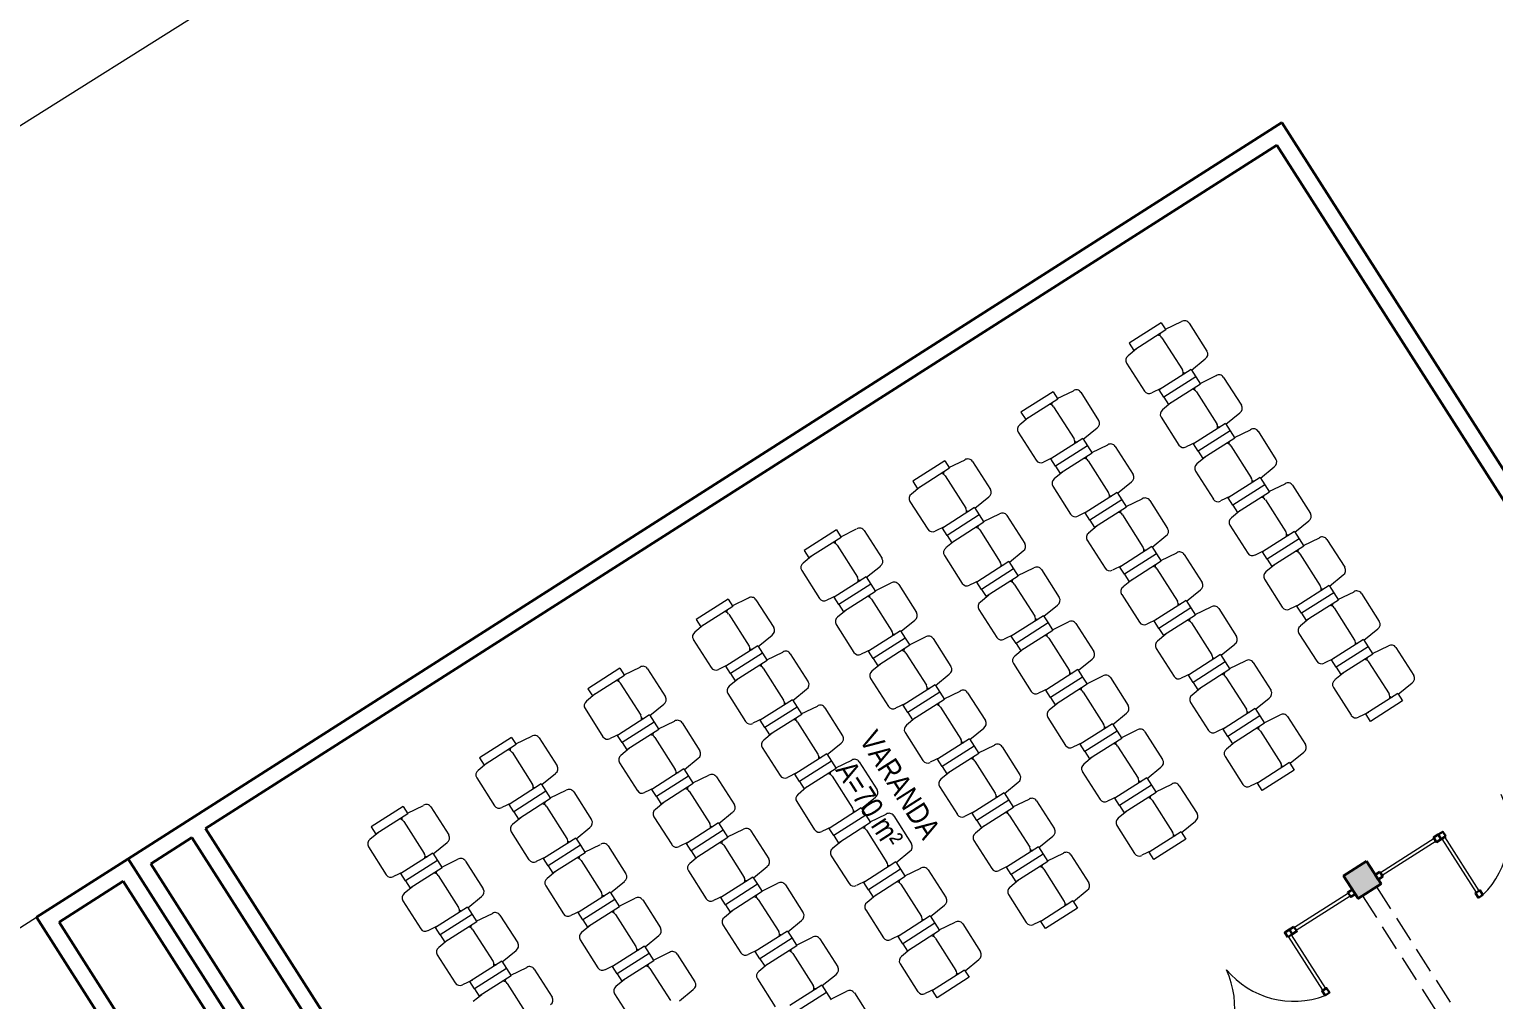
# Model space of a CAD drawing. Header units: metres. Extents: x -71 to 881, y -503 to 661.
# Drawn here: x 158.03 to 171.51, y 555.54 to 564.47 of the extents above; entities that cross this region are included whole.
import ezdxf

# ---------------------------------------------------------------- set-up
doc = ezdxf.new("R2010")
doc.units = ezdxf.units.M
doc.linetypes.add('ACAD_ISO02W100', pattern=[15, 12, -3])
for name, color, linetype, lineweight in [('02. Paredes', 6, 'Continuous', 30), ('03. Esquadria janelas', 2, 'Continuous', 15), ('04. Pisos', 8, 'Continuous', 5), ('05. Textos', 5, 'Continuous', 0), ('07. Mobiliário', 51, 'Continuous', 5), ('08. Projeção', 1, 'ACAD_ISO02W100', 5)]:
    doc.layers.add(name, color=color, linetype=linetype, lineweight=lineweight)
doc.styles.add('ESC 1.100', font='ARIALN.TTF', dxfattribs={"height": 0.2})

msp = doc.modelspace()

# ---------------------------------------------------------------- hatches: boundary and pattern name
at = {"layer": '02. Paredes'}
h = msp.add_hatch(color=256, dxfattribs=at)
h.dxf.hatch_style = 1
h.paths.add_polyline_path([(170.265, 556.466), (170.475, 556.601), (170.341, 556.811), (170.13, 556.677)])
h.paths.add_polyline_path([(174.002, 550.607), (174.213, 550.741), (174.079, 550.952), (173.868, 550.818)])

# ---------------------------------------------------------------- linework, layer by layer
for p, q in [((171.344, 556.517), (171.353, 556.523)), ((169.974, 555.643), (169.966, 555.638))]:
    msp.add_line(p, q)
for p, q in [((169.563, 563.61), (158.94, 556.834)), ((172.252, 559.394), (169.563, 563.61)), ((169.517, 563.403), (159.653, 557.111)), ((172.125, 559.314), (169.517, 563.403)), ((159.527, 557.03), (159.147, 556.788)), ((162.054, 553.067), (159.527, 557.03)), ((162.261, 553.022), (159.653, 557.111)), ((158.94, 556.834), (158.097, 556.296)), ((161.629, 552.618), (158.94, 556.834)), ((161.675, 552.825), (159.147, 556.788)), ((158.894, 556.627), (158.304, 556.25)), ((161.422, 552.664), (158.894, 556.627)), ((171.371, 556.475), (171.413, 556.502)), ((160.786, 552.08), (158.097, 556.296)), ((160.832, 552.288), (158.304, 556.25)), ((170.001, 555.601), (169.959, 555.574))]:
    msp.add_line(p, q, dxfattribs=at)
for points in [[(171.001, 557.055), (171.028, 557.013), (170.986, 556.986), (170.959, 557.028)], [(171.07, 557.04), (171.043, 557.082), (171.001, 557.055), (171.028, 557.013)], [(170.341, 556.811), (170.475, 556.601), (170.265, 556.466), (170.13, 556.677)], [(170.464, 556.712), (170.491, 556.67), (170.449, 556.643), (170.422, 556.685)], [(170.211, 556.551), (170.238, 556.508), (170.196, 556.482), (170.169, 556.524)], [(171.413, 556.502), (171.386, 556.544), (171.344, 556.517), (171.371, 556.475)], [(169.616, 556.112), (169.589, 556.154), (169.631, 556.181), (169.658, 556.139)], [(169.673, 556.208), (169.7, 556.166), (169.658, 556.139), (169.631, 556.181)], [(169.959, 555.574), (169.932, 555.617), (169.974, 555.643), (170.001, 555.601)]]:
    msp.add_lwpolyline(points, close=True, dxfattribs=at)
at = {"layer": '03. Esquadria janelas'}
for p, q in [((170.965, 557.019), (170.469, 556.703)), ((170.981, 556.994), (170.485, 556.678)), ((171.353, 556.523), (171.037, 557.018)), ((171.378, 556.539), (171.062, 557.034)), ((170.174, 556.515), (169.679, 556.199)), ((170.19, 556.49), (169.695, 556.174)), ((169.94, 555.622), (169.624, 556.117)), ((169.966, 555.638), (169.65, 556.133))]:
    msp.add_line(p, q, dxfattribs=at)
at = {"layer": '04. Pisos'}
msp.add_lwpolyline([(292.226, 487.05), (337.22, 515.381), (265.236, 631.011), (87.866, 519.538), (100.544, 499.223), (82.018, 487.584), (99.448, 460.229)], dxfattribs=at)
msp.add_lwpolyline([(158.097, 556.296), (160.786, 552.08), (157.418, 549.932), (154.729, 554.147)], close=True, dxfattribs=at)
at = {"layer": '07. Mobiliário'}
for p, q in [((168.452, 561.768), (168.157, 561.58)), ((168.495, 561.701), (168.2, 561.513)), ((168.452, 561.768), (168.495, 561.701)), ((168.491, 561.707), (168.639, 561.778)), ((168.708, 561.763), (168.872, 561.505)), ((168.157, 561.58), (168.2, 561.513)), ((168.458, 561.629), (168.646, 561.334)), ((168.224, 561.528), (168.146, 561.463)), ((168.73, 561.332), (168.857, 561.436)), ((168.132, 561.396), (168.297, 561.138)), ((168.726, 561.338), (168.431, 561.15)), ((168.726, 561.338), (168.769, 561.271)), ((168.455, 561.165), (168.364, 561.122)), ((168.769, 561.271), (168.474, 561.083)), ((168.769, 561.271), (168.474, 561.083)), ((168.812, 561.203), (168.517, 561.015)), ((168.769, 561.271), (168.812, 561.203)), ((168.809, 561.209), (168.956, 561.281)), ((169.025, 561.265), (169.19, 561.008)), ((167.455, 561.132), (167.16, 560.944)), ((167.498, 561.065), (167.203, 560.876)), ((167.455, 561.132), (167.498, 561.065)), ((167.494, 561.071), (167.642, 561.142)), ((167.711, 561.127), (167.875, 560.869)), ((168.474, 561.083), (168.431, 561.15)), ((168.541, 561.03), (168.463, 560.966)), ((168.474, 561.083), (168.517, 561.015)), ((168.775, 561.132), (168.963, 560.837)), ((167.226, 560.891), (167.148, 560.827)), ((167.16, 560.944), (167.203, 560.876)), ((167.46, 560.993), (167.649, 560.698)), ((168.45, 560.898), (168.614, 560.641)), ((169.047, 560.835), (169.174, 560.939)), ((167.135, 560.759), (167.299, 560.502)), ((167.733, 560.696), (167.86, 560.8)), ((169.044, 560.841), (168.749, 560.653)), ((169.087, 560.773), (168.792, 560.585)), ((169.087, 560.773), (168.792, 560.585)), ((169.044, 560.841), (169.087, 560.773)), ((169.087, 560.773), (169.13, 560.706)), ((169.126, 560.712), (169.274, 560.783)), ((169.343, 560.768), (169.507, 560.51)), ((167.729, 560.702), (167.434, 560.514)), ((167.772, 560.635), (167.477, 560.447)), ((167.772, 560.635), (167.477, 560.447)), ((167.729, 560.702), (167.772, 560.635)), ((167.772, 560.635), (167.815, 560.567)), ((167.811, 560.573), (167.959, 560.645)), ((168.028, 560.629), (168.192, 560.372)), ((168.772, 560.668), (168.681, 560.624)), ((168.792, 560.585), (168.749, 560.653)), ((169.13, 560.706), (168.835, 560.518)), ((169.092, 560.635), (169.28, 560.34)), ((166.458, 560.496), (166.163, 560.308)), ((166.458, 560.496), (166.501, 560.429)), ((166.497, 560.434), (166.645, 560.506)), ((166.714, 560.491), (166.878, 560.233)), ((167.458, 560.529), (167.366, 560.485)), ((167.477, 560.447), (167.434, 560.514)), ((167.815, 560.567), (167.52, 560.379)), ((167.778, 560.496), (167.966, 560.201)), ((168.858, 560.533), (168.78, 560.468)), ((168.792, 560.585), (168.835, 560.518)), ((166.501, 560.429), (166.206, 560.24)), ((166.463, 560.357), (166.651, 560.062)), ((167.544, 560.394), (167.466, 560.33)), ((167.477, 560.447), (167.52, 560.379)), ((168.767, 560.401), (168.931, 560.143)), ((169.365, 560.338), (169.492, 560.441)), ((166.229, 560.255), (166.151, 560.191)), ((166.163, 560.308), (166.206, 560.24)), ((167.452, 560.262), (167.617, 560.005)), ((168.05, 560.199), (168.177, 560.303)), ((169.361, 560.343), (169.066, 560.155)), ((169.404, 560.276), (169.109, 560.088)), ((169.404, 560.276), (169.109, 560.088)), ((169.361, 560.343), (169.404, 560.276)), ((169.404, 560.276), (169.447, 560.209)), ((169.443, 560.214), (169.591, 560.286)), ((169.66, 560.271), (169.824, 560.013)), ((166.138, 560.123), (166.302, 559.866)), ((166.736, 560.06), (166.863, 560.164)), ((168.046, 560.205), (167.751, 560.017)), ((168.089, 560.137), (167.794, 559.949)), ((168.089, 560.137), (167.794, 559.949)), ((168.046, 560.205), (168.089, 560.137)), ((168.089, 560.137), (168.132, 560.07)), ((168.129, 560.076), (168.276, 560.147)), ((168.345, 560.132), (168.51, 559.874)), ((169.089, 560.17), (168.998, 560.127)), ((169.109, 560.088), (169.066, 560.155)), ((169.109, 560.088), (169.152, 560.02)), ((169.447, 560.209), (169.152, 560.02)), ((169.41, 560.137), (169.598, 559.842)), ((166.732, 560.066), (166.437, 559.878)), ((166.775, 559.999), (166.48, 559.81)), ((166.775, 559.999), (166.48, 559.81)), ((166.732, 560.066), (166.775, 559.999)), ((166.775, 559.999), (166.818, 559.931)), ((166.814, 559.937), (166.962, 560.008)), ((167.031, 559.993), (167.195, 559.736)), ((167.775, 560.032), (167.684, 559.988)), ((167.794, 559.949), (167.751, 560.017)), ((167.794, 559.949), (167.837, 559.882)), ((168.132, 560.07), (167.837, 559.882)), ((168.095, 559.999), (168.283, 559.703)), ((169.175, 560.035), (169.098, 559.971)), ((165.46, 559.86), (165.165, 559.672)), ((165.46, 559.86), (165.503, 559.792)), ((165.5, 559.798), (165.647, 559.87)), ((165.716, 559.854), (165.881, 559.597)), ((166.46, 559.893), (166.369, 559.849)), ((166.48, 559.81), (166.437, 559.878)), ((166.818, 559.931), (166.523, 559.743)), ((166.78, 559.86), (166.969, 559.565)), ((167.861, 559.897), (167.783, 559.832)), ((169.084, 559.903), (169.249, 559.646)), ((169.678, 559.846), (169.383, 559.658)), ((169.678, 559.846), (169.721, 559.779)), ((169.682, 559.84), (169.809, 559.944)), ((165.503, 559.792), (165.208, 559.604)), ((165.466, 559.721), (165.654, 559.426)), ((166.546, 559.758), (166.468, 559.694)), ((166.48, 559.81), (166.523, 559.743)), ((167.77, 559.765), (167.934, 559.507)), ((168.364, 559.707), (168.069, 559.519)), ((168.364, 559.707), (168.407, 559.64)), ((168.368, 559.701), (168.494, 559.805)), ((169.721, 559.779), (169.426, 559.59)), ((169.721, 559.779), (169.426, 559.59)), ((169.764, 559.711), (169.469, 559.523)), ((169.721, 559.779), (169.764, 559.711)), ((169.761, 559.717), (169.908, 559.788)), ((169.977, 559.773), (170.142, 559.516)), ((165.232, 559.619), (165.154, 559.555)), ((165.165, 559.672), (165.208, 559.604)), ((166.455, 559.626), (166.619, 559.368)), ((167.049, 559.569), (166.754, 559.38)), ((167.049, 559.569), (167.092, 559.501)), ((167.053, 559.563), (167.18, 559.667)), ((168.407, 559.64), (168.112, 559.452)), ((168.407, 559.64), (168.112, 559.452)), ((168.45, 559.572), (168.155, 559.384)), ((168.407, 559.64), (168.45, 559.572)), ((168.446, 559.578), (168.594, 559.65)), ((168.663, 559.634), (168.827, 559.377)), ((169.407, 559.673), (169.315, 559.629)), ((169.426, 559.59), (169.383, 559.658)), ((169.426, 559.59), (169.469, 559.523)), ((169.727, 559.64), (169.915, 559.345)), ((165.141, 559.487), (165.305, 559.23)), ((165.735, 559.43), (165.44, 559.242)), ((165.735, 559.43), (165.778, 559.362)), ((165.738, 559.424), (165.865, 559.528)), ((167.092, 559.501), (166.797, 559.313)), ((167.092, 559.501), (166.797, 559.313)), ((167.135, 559.434), (166.84, 559.246)), ((167.092, 559.501), (167.135, 559.434)), ((167.131, 559.44), (167.279, 559.511)), ((167.348, 559.496), (167.512, 559.238)), ((168.092, 559.534), (168.001, 559.491)), ((168.112, 559.452), (168.069, 559.519)), ((168.112, 559.452), (168.155, 559.384)), ((168.412, 559.501), (168.601, 559.206)), ((169.493, 559.538), (169.415, 559.474)), ((169.999, 559.343), (170.126, 559.447)), ((165.778, 559.362), (165.483, 559.174)), ((165.778, 559.362), (165.483, 559.174)), ((165.821, 559.295), (165.526, 559.107)), ((165.778, 559.362), (165.821, 559.295)), ((165.817, 559.301), (165.965, 559.372)), ((166.034, 559.357), (166.198, 559.099)), ((166.778, 559.395), (166.686, 559.352)), ((166.797, 559.313), (166.754, 559.38)), ((166.797, 559.313), (166.84, 559.246)), ((167.098, 559.362), (167.286, 559.067)), ((168.178, 559.399), (168.1, 559.335)), ((168.685, 559.204), (168.812, 559.308)), ((169.402, 559.406), (169.566, 559.148)), ((169.996, 559.349), (169.701, 559.16)), ((170.039, 559.281), (169.744, 559.093)), ((170.039, 559.281), (169.744, 559.093)), ((169.996, 559.349), (170.039, 559.281)), ((170.039, 559.281), (170.082, 559.214)), ((170.078, 559.22), (170.226, 559.291)), ((170.295, 559.276), (170.459, 559.018)), ((164.463, 559.224), (164.168, 559.036)), ((164.506, 559.156), (164.211, 558.968)), ((164.463, 559.224), (164.506, 559.156)), ((164.502, 559.162), (164.65, 559.234)), ((164.719, 559.218), (164.883, 558.961)), ((165.463, 559.257), (165.372, 559.213)), ((165.483, 559.174), (165.44, 559.242)), ((165.483, 559.174), (165.526, 559.107)), ((165.783, 559.224), (165.971, 558.929)), ((166.864, 559.26), (166.786, 559.196)), ((167.37, 559.065), (167.497, 559.169)), ((168.087, 559.267), (168.251, 559.01)), ((168.681, 559.21), (168.386, 559.022)), ((168.724, 559.142), (168.429, 558.954)), ((168.724, 559.142), (168.429, 558.954)), ((168.681, 559.21), (168.724, 559.142)), ((168.724, 559.142), (168.767, 559.075)), ((168.763, 559.081), (168.911, 559.152)), ((169.724, 559.175), (169.633, 559.132)), ((169.744, 559.093), (169.701, 559.16)), ((170.082, 559.214), (169.787, 559.026)), ((170.044, 559.142), (170.232, 558.847)), ((164.168, 559.036), (164.211, 558.968)), ((164.469, 559.085), (164.657, 558.79)), ((165.549, 559.122), (165.471, 559.057)), ((166.056, 558.927), (166.183, 559.03)), ((166.773, 559.128), (166.937, 558.871)), ((167.366, 559.071), (167.071, 558.883)), ((167.41, 559.004), (167.114, 558.816)), ((167.41, 559.004), (167.114, 558.816)), ((167.366, 559.071), (167.41, 559.004)), ((167.41, 559.004), (167.453, 558.936)), ((167.449, 558.942), (167.596, 559.014)), ((168.409, 559.037), (168.318, 558.993)), ((168.429, 558.954), (168.386, 559.022)), ((168.767, 559.075), (168.472, 558.887)), ((168.73, 559.004), (168.918, 558.709)), ((168.98, 559.137), (169.144, 558.88)), ((169.81, 559.041), (169.732, 558.976)), ((169.744, 559.093), (169.787, 559.026)), ((164.235, 558.983), (164.157, 558.919)), ((164.741, 558.788), (164.868, 558.892)), ((165.458, 558.99), (165.622, 558.732)), ((166.052, 558.932), (165.757, 558.744)), ((166.052, 558.932), (166.095, 558.865)), ((166.134, 558.804), (166.282, 558.875)), ((167.095, 558.898), (167.004, 558.854)), ((167.114, 558.816), (167.071, 558.883)), ((167.453, 558.936), (167.157, 558.748)), ((167.666, 558.998), (167.83, 558.741)), ((168.495, 558.902), (168.418, 558.837)), ((168.429, 558.954), (168.472, 558.887)), ((169.719, 558.908), (169.883, 558.651)), ((170.317, 558.845), (170.444, 558.949)), ((164.143, 558.851), (164.308, 558.594)), ((164.737, 558.794), (164.442, 558.606)), ((164.737, 558.794), (164.78, 558.726)), ((164.82, 558.665), (164.967, 558.736)), ((165.78, 558.759), (165.689, 558.716)), ((165.8, 558.677), (165.757, 558.744)), ((166.095, 558.865), (165.8, 558.677)), ((166.095, 558.865), (165.8, 558.677)), ((166.138, 558.798), (165.843, 558.609)), ((166.095, 558.865), (166.138, 558.798)), ((166.351, 558.86), (166.515, 558.602)), ((167.181, 558.763), (167.103, 558.699)), ((167.114, 558.816), (167.157, 558.748)), ((167.415, 558.865), (167.603, 558.57)), ((168.404, 558.77), (168.569, 558.512)), ((169.002, 558.707), (169.129, 558.81)), ((170.313, 558.851), (170.018, 558.663)), ((170.356, 558.784), (170.061, 558.596)), ((170.356, 558.784), (170.061, 558.596)), ((170.313, 558.851), (170.356, 558.784)), ((170.356, 558.784), (170.399, 558.716)), ((170.395, 558.722), (170.543, 558.794)), ((170.612, 558.778), (170.776, 558.521)), ((164.466, 558.621), (164.375, 558.577)), ((164.485, 558.538), (164.442, 558.606)), ((164.78, 558.726), (164.485, 558.538)), ((164.78, 558.726), (164.485, 558.538)), ((164.823, 558.659), (164.528, 558.471)), ((164.78, 558.726), (164.823, 558.659)), ((165.036, 558.721), (165.201, 558.463)), ((165.866, 558.624), (165.788, 558.56)), ((165.8, 558.677), (165.843, 558.609)), ((166.1, 558.726), (166.289, 558.431)), ((167.09, 558.631), (167.254, 558.374)), ((167.688, 558.568), (167.814, 558.672)), ((168.998, 558.713), (168.703, 558.524)), ((169.041, 558.645), (168.746, 558.457)), ((169.041, 558.645), (168.746, 558.457)), ((168.998, 558.713), (169.041, 558.645)), ((169.041, 558.645), (169.084, 558.578)), ((169.081, 558.584), (169.228, 558.655)), ((169.297, 558.64), (169.462, 558.382)), ((170.041, 558.678), (169.95, 558.634)), ((170.061, 558.596), (170.018, 558.663)), ((170.399, 558.716), (170.104, 558.528)), ((170.361, 558.645), (170.55, 558.35)), ((163.466, 558.588), (163.171, 558.399)), ((163.509, 558.52), (163.214, 558.332)), ((163.466, 558.588), (163.509, 558.52)), ((163.505, 558.526), (163.653, 558.597)), ((163.722, 558.582), (163.886, 558.325)), ((164.552, 558.486), (164.474, 558.421)), ((164.485, 558.538), (164.528, 558.471)), ((164.786, 558.588), (164.974, 558.292)), ((165.775, 558.492), (165.939, 558.235)), ((166.373, 558.429), (166.5, 558.533)), ((167.684, 558.574), (167.389, 558.386)), ((167.727, 558.506), (167.432, 558.318)), ((167.727, 558.506), (167.432, 558.318)), ((167.684, 558.574), (167.727, 558.506)), ((167.727, 558.506), (167.77, 558.439)), ((167.766, 558.445), (167.914, 558.516)), ((167.983, 558.501), (168.147, 558.243)), ((168.727, 558.539), (168.636, 558.496)), ((168.746, 558.457), (168.703, 558.524)), ((169.084, 558.578), (168.789, 558.389)), ((169.047, 558.506), (169.235, 558.211)), ((170.127, 558.543), (170.049, 558.479)), ((170.061, 558.596), (170.104, 558.528)), ((163.237, 558.347), (163.159, 558.283)), ((163.171, 558.399), (163.214, 558.332)), ((163.471, 558.449), (163.66, 558.154)), ((164.461, 558.354), (164.625, 558.096)), ((165.058, 558.29), (165.185, 558.394)), ((166.369, 558.435), (166.074, 558.247)), ((166.412, 558.368), (166.117, 558.179)), ((166.412, 558.368), (166.117, 558.179)), ((166.369, 558.435), (166.412, 558.368)), ((166.412, 558.368), (166.455, 558.3)), ((166.452, 558.306), (166.599, 558.377)), ((166.668, 558.362), (166.833, 558.105)), ((167.412, 558.401), (167.321, 558.357)), ((167.432, 558.318), (167.389, 558.386)), ((167.77, 558.439), (167.475, 558.251)), ((167.732, 558.368), (167.921, 558.072)), ((168.813, 558.404), (168.735, 558.34)), ((168.746, 558.457), (168.789, 558.389)), ((170.036, 558.411), (170.2, 558.154)), ((170.63, 558.354), (170.335, 558.166)), ((170.63, 558.354), (170.673, 558.286)), ((170.634, 558.348), (170.761, 558.452)), ((163.146, 558.215), (163.31, 557.957)), ((163.744, 558.152), (163.871, 558.256)), ((165.055, 558.296), (164.76, 558.108)), ((165.098, 558.229), (164.803, 558.041)), ((165.098, 558.229), (164.803, 558.041)), ((165.055, 558.296), (165.098, 558.229)), ((165.098, 558.229), (165.141, 558.161)), ((165.137, 558.167), (165.285, 558.239)), ((165.354, 558.223), (165.518, 557.966)), ((166.098, 558.262), (166.006, 558.218)), ((166.117, 558.179), (166.074, 558.247)), ((166.455, 558.3), (166.16, 558.112)), ((166.418, 558.229), (166.606, 557.934)), ((167.498, 558.266), (167.42, 558.201)), ((167.432, 558.318), (167.475, 558.251)), ((168.722, 558.272), (168.886, 558.015)), ((169.316, 558.215), (169.021, 558.027)), ((169.316, 558.215), (169.359, 558.148)), ((169.319, 558.209), (169.446, 558.313)), ((170.673, 558.286), (170.378, 558.098)), ((163.74, 558.158), (163.445, 557.969)), ((163.783, 558.09), (163.488, 557.902)), ((163.783, 558.09), (163.488, 557.902)), ((163.74, 558.158), (163.783, 558.09)), ((163.783, 558.09), (163.826, 558.023)), ((163.822, 558.029), (163.97, 558.1)), ((164.039, 558.085), (164.203, 557.827)), ((164.783, 558.123), (164.692, 558.08)), ((164.803, 558.041), (164.76, 558.108)), ((165.141, 558.161), (164.846, 557.973)), ((165.103, 558.09), (165.291, 557.795)), ((166.184, 558.127), (166.106, 558.063)), ((166.117, 558.179), (166.16, 558.112)), ((167.407, 558.134), (167.571, 557.876)), ((168.001, 558.076), (167.706, 557.888)), ((168.001, 558.076), (168.044, 558.009)), ((168.005, 558.07), (168.132, 558.174)), ((169.359, 558.148), (169.064, 557.959)), ((169.359, 558.148), (169.064, 557.959)), ((169.402, 558.08), (169.107, 557.892)), ((169.359, 558.148), (169.402, 558.08)), ((169.398, 558.086), (169.546, 558.157)), ((169.615, 558.142), (169.779, 557.885)), ((170.359, 558.181), (170.267, 558.137)), ((170.378, 558.098), (170.335, 558.166)), ((162.469, 557.951), (162.174, 557.763)), ((162.469, 557.951), (162.512, 557.884)), ((162.508, 557.89), (162.656, 557.961)), ((162.725, 557.946), (162.889, 557.689)), ((163.469, 557.984), (163.377, 557.941)), ((163.488, 557.902), (163.445, 557.969)), ((163.826, 558.023), (163.531, 557.835)), ((163.789, 557.951), (163.977, 557.656)), ((164.869, 557.988), (164.791, 557.924)), ((164.803, 558.041), (164.846, 557.973)), ((166.093, 557.995), (166.257, 557.737)), ((166.687, 557.938), (166.391, 557.749)), ((166.687, 557.938), (166.73, 557.87)), ((166.69, 557.932), (166.817, 558.036)), ((168.044, 558.009), (167.749, 557.821)), ((168.044, 558.009), (167.749, 557.821)), ((168.087, 557.941), (167.792, 557.753)), ((168.044, 558.009), (168.087, 557.941)), ((168.083, 557.947), (168.231, 558.019)), ((168.3, 558.003), (168.464, 557.746)), ((169.044, 558.042), (168.953, 557.998)), ((169.064, 557.959), (169.021, 558.027)), ((169.064, 557.959), (169.107, 557.892)), ((169.364, 558.009), (169.552, 557.714)), ((162.512, 557.884), (162.217, 557.696)), ((162.474, 557.813), (162.662, 557.518)), ((163.555, 557.85), (163.477, 557.785)), ((163.488, 557.902), (163.531, 557.835)), ((164.778, 557.856), (164.942, 557.599)), ((165.372, 557.799), (165.077, 557.611)), ((165.372, 557.799), (165.415, 557.732)), ((165.376, 557.793), (165.503, 557.897)), ((166.73, 557.87), (166.434, 557.682)), ((166.73, 557.87), (166.434, 557.682)), ((166.773, 557.803), (166.478, 557.615)), ((166.73, 557.87), (166.773, 557.803)), ((166.769, 557.809), (166.917, 557.88)), ((166.986, 557.865), (167.15, 557.607)), ((167.729, 557.903), (167.638, 557.86)), ((167.749, 557.821), (167.706, 557.888)), ((167.749, 557.821), (167.792, 557.753)), ((168.05, 557.87), (168.238, 557.575)), ((169.13, 557.907), (169.052, 557.843)), ((169.637, 557.712), (169.764, 557.816)), ((162.24, 557.711), (162.162, 557.646)), ((162.174, 557.763), (162.217, 557.696)), ((163.463, 557.717), (163.628, 557.46)), ((164.057, 557.66), (163.762, 557.472)), ((164.057, 557.66), (164.1, 557.593)), ((164.061, 557.654), (164.188, 557.758)), ((165.415, 557.732), (165.12, 557.543)), ((165.415, 557.732), (165.12, 557.543)), ((165.458, 557.664), (165.163, 557.476)), ((165.415, 557.732), (165.458, 557.664)), ((165.454, 557.67), (165.602, 557.741)), ((165.671, 557.726), (165.835, 557.469)), ((166.415, 557.764), (166.324, 557.721)), ((166.434, 557.682), (166.391, 557.749)), ((166.434, 557.682), (166.478, 557.615)), ((166.735, 557.731), (166.923, 557.436)), ((167.816, 557.768), (167.738, 557.704)), ((168.322, 557.573), (168.449, 557.677)), ((169.039, 557.775), (169.203, 557.517)), ((169.633, 557.718), (169.338, 557.529)), ((169.633, 557.718), (169.676, 557.65)), ((162.149, 557.579), (162.313, 557.321)), ((162.743, 557.522), (162.448, 557.333)), ((162.743, 557.522), (162.786, 557.454)), ((162.747, 557.516), (162.874, 557.619)), ((164.1, 557.593), (163.805, 557.405)), ((164.1, 557.593), (163.805, 557.405)), ((164.143, 557.525), (163.848, 557.337)), ((164.1, 557.593), (164.143, 557.525)), ((164.14, 557.531), (164.287, 557.603)), ((164.356, 557.587), (164.521, 557.33)), ((165.1, 557.626), (165.009, 557.582)), ((165.12, 557.543), (165.077, 557.611)), ((165.12, 557.543), (165.163, 557.476)), ((165.421, 557.593), (165.609, 557.298)), ((166.501, 557.63), (166.423, 557.565)), ((167.008, 557.434), (167.135, 557.538)), ((167.724, 557.636), (167.889, 557.379)), ((168.318, 557.579), (168.023, 557.391)), ((168.318, 557.579), (168.361, 557.512)), ((168.401, 557.45), (168.548, 557.521)), ((169.361, 557.544), (169.27, 557.501)), ((169.381, 557.462), (169.338, 557.529)), ((169.676, 557.65), (169.381, 557.462)), ((162.786, 557.454), (162.491, 557.266)), ((162.786, 557.454), (162.491, 557.266)), ((162.829, 557.387), (162.534, 557.198)), ((162.786, 557.454), (162.829, 557.387)), ((162.825, 557.393), (162.973, 557.464)), ((163.042, 557.449), (163.206, 557.191)), ((163.786, 557.487), (163.695, 557.443)), ((163.805, 557.405), (163.762, 557.472)), ((163.805, 557.405), (163.848, 557.337)), ((164.106, 557.454), (164.294, 557.159)), ((165.186, 557.491), (165.109, 557.426)), ((165.693, 557.296), (165.82, 557.399)), ((166.41, 557.497), (166.574, 557.24)), ((167.004, 557.44), (166.709, 557.252)), ((167.004, 557.44), (167.047, 557.373)), ((168.047, 557.406), (167.956, 557.362)), ((168.066, 557.323), (168.023, 557.391)), ((168.361, 557.512), (168.066, 557.323)), ((168.361, 557.512), (168.066, 557.323)), ((168.404, 557.444), (168.109, 557.256)), ((168.361, 557.512), (168.404, 557.444)), ((168.617, 557.506), (168.782, 557.249)), ((161.471, 557.315), (161.176, 557.127)), ((161.471, 557.315), (161.514, 557.248)), ((161.511, 557.254), (161.658, 557.325)), ((161.727, 557.31), (161.892, 557.052)), ((162.471, 557.348), (162.38, 557.305)), ((162.491, 557.266), (162.448, 557.333)), ((162.491, 557.266), (162.534, 557.198)), ((162.791, 557.315), (162.98, 557.02)), ((163.872, 557.352), (163.794, 557.288)), ((164.379, 557.157), (164.505, 557.261)), ((165.095, 557.359), (165.26, 557.101)), ((165.689, 557.302), (165.394, 557.113)), ((165.689, 557.302), (165.732, 557.234)), ((166.732, 557.267), (166.641, 557.223)), ((166.752, 557.185), (166.709, 557.252)), ((167.047, 557.373), (166.752, 557.185)), ((167.047, 557.373), (166.752, 557.185)), ((167.09, 557.305), (166.795, 557.117)), ((167.047, 557.373), (167.09, 557.305)), ((167.086, 557.311), (167.234, 557.383)), ((167.303, 557.367), (167.467, 557.11)), ((168.133, 557.271), (168.055, 557.206)), ((168.066, 557.323), (168.109, 557.256)), ((168.367, 557.373), (168.555, 557.078)), ((161.176, 557.127), (161.219, 557.06)), ((161.514, 557.248), (161.219, 557.06)), ((161.477, 557.177), (161.665, 556.881)), ((162.557, 557.213), (162.479, 557.149)), ((163.064, 557.018), (163.191, 557.122)), ((163.781, 557.22), (163.945, 556.963)), ((164.375, 557.163), (164.08, 556.975)), ((164.375, 557.163), (164.418, 557.095)), ((165.418, 557.128), (165.326, 557.085)), ((165.732, 557.234), (165.437, 557.046)), ((165.732, 557.234), (165.437, 557.046)), ((165.775, 557.167), (165.48, 556.978)), ((165.732, 557.234), (165.775, 557.167)), ((165.772, 557.173), (165.919, 557.244)), ((165.988, 557.229), (166.153, 556.971)), ((166.818, 557.132), (166.74, 557.068)), ((166.752, 557.185), (166.795, 557.117)), ((167.052, 557.234), (167.241, 556.939)), ((168.042, 557.139), (168.206, 556.881)), ((168.639, 557.076), (168.766, 557.18)), ((161.243, 557.075), (161.165, 557.01)), ((161.749, 556.879), (161.876, 556.983)), ((162.466, 557.081), (162.63, 556.824)), ((163.06, 557.024), (162.765, 556.836)), ((163.06, 557.024), (163.103, 556.957)), ((164.103, 556.99), (164.012, 556.946)), ((164.418, 557.095), (164.123, 556.907)), ((164.418, 557.095), (164.123, 556.907)), ((164.461, 557.028), (164.166, 556.84)), ((164.418, 557.095), (164.461, 557.028)), ((164.457, 557.034), (164.605, 557.105)), ((164.674, 557.09), (164.838, 556.832)), ((165.437, 557.046), (165.394, 557.113)), ((165.504, 556.993), (165.426, 556.929)), ((165.437, 557.046), (165.48, 556.978)), ((165.738, 557.095), (165.926, 556.8)), ((166.727, 557), (166.891, 556.743)), ((167.325, 556.937), (167.452, 557.041)), ((168.636, 557.082), (168.341, 556.893)), ((168.679, 557.014), (168.384, 556.826)), ((168.636, 557.082), (168.679, 557.014)), ((161.152, 556.943), (161.316, 556.685)), ((161.746, 556.885), (161.451, 556.697)), ((161.746, 556.885), (161.789, 556.818)), ((162.789, 556.851), (162.697, 556.807)), ((163.103, 556.957), (162.808, 556.768)), ((163.103, 556.957), (162.808, 556.768)), ((163.146, 556.889), (162.851, 556.701)), ((163.103, 556.957), (163.146, 556.889)), ((163.142, 556.895), (163.29, 556.966)), ((163.359, 556.951), (163.523, 556.694)), ((164.123, 556.907), (164.08, 556.975)), ((164.189, 556.855), (164.111, 556.79)), ((164.123, 556.907), (164.166, 556.84)), ((164.423, 556.957), (164.612, 556.661)), ((165.413, 556.861), (165.577, 556.604)), ((166.01, 556.798), (166.137, 556.902)), ((167.321, 556.943), (167.026, 556.755)), ((167.364, 556.875), (167.069, 556.687)), ((167.364, 556.875), (167.069, 556.687)), ((167.321, 556.943), (167.364, 556.875)), ((167.364, 556.875), (167.407, 556.808)), ((167.403, 556.814), (167.551, 556.885)), ((167.62, 556.87), (167.784, 556.612)), ((168.364, 556.908), (168.273, 556.865)), ((168.384, 556.826), (168.341, 556.893)), ((161.474, 556.712), (161.383, 556.669)), ((161.789, 556.818), (161.494, 556.63)), ((161.789, 556.818), (161.494, 556.63)), ((161.832, 556.75), (161.537, 556.562)), ((161.789, 556.818), (161.832, 556.75)), ((161.828, 556.756), (161.976, 556.828)), ((162.045, 556.812), (162.209, 556.555)), ((162.808, 556.768), (162.765, 556.836)), ((162.875, 556.716), (162.797, 556.652)), ((162.808, 556.768), (162.851, 556.701)), ((163.109, 556.818), (163.297, 556.523)), ((164.098, 556.723), (164.262, 556.465)), ((164.696, 556.659), (164.823, 556.763)), ((166.007, 556.804), (165.712, 556.616)), ((166.05, 556.737), (165.755, 556.548)), ((166.05, 556.737), (165.755, 556.548)), ((166.007, 556.804), (166.05, 556.737)), ((166.05, 556.737), (166.093, 556.669)), ((166.089, 556.675), (166.237, 556.746)), ((166.306, 556.731), (166.47, 556.474)), ((167.05, 556.77), (166.958, 556.726)), ((167.069, 556.687), (167.026, 556.755)), ((167.407, 556.808), (167.112, 556.62)), ((167.37, 556.737), (167.558, 556.441)), ((161.494, 556.63), (161.451, 556.697)), ((161.56, 556.577), (161.482, 556.513)), ((161.494, 556.63), (161.537, 556.562)), ((161.794, 556.679), (161.982, 556.384)), ((162.784, 556.584), (162.948, 556.326)), ((163.381, 556.521), (163.508, 556.625)), ((164.692, 556.665), (164.397, 556.477)), ((164.735, 556.598), (164.44, 556.41)), ((164.735, 556.598), (164.44, 556.41)), ((164.692, 556.665), (164.735, 556.598)), ((164.735, 556.598), (164.778, 556.531)), ((164.774, 556.536), (164.922, 556.608)), ((164.991, 556.592), (165.155, 556.335)), ((165.735, 556.631), (165.644, 556.587)), ((165.755, 556.548), (165.712, 556.616)), ((166.093, 556.669), (165.798, 556.481)), ((166.055, 556.598), (166.243, 556.303)), ((167.136, 556.635), (167.058, 556.57)), ((167.069, 556.687), (167.112, 556.62)), ((161.469, 556.445), (161.633, 556.188)), ((162.067, 556.382), (162.194, 556.486)), ((163.377, 556.527), (163.082, 556.338)), ((163.421, 556.459), (163.125, 556.271)), ((163.421, 556.459), (163.125, 556.271)), ((163.377, 556.527), (163.421, 556.459)), ((163.421, 556.459), (163.464, 556.392)), ((163.46, 556.398), (163.607, 556.469)), ((163.677, 556.454), (163.841, 556.196)), ((164.42, 556.492), (164.329, 556.449)), ((164.44, 556.41), (164.397, 556.477)), ((164.778, 556.531), (164.483, 556.342)), ((164.741, 556.459), (164.929, 556.164)), ((165.821, 556.496), (165.743, 556.432)), ((165.755, 556.548), (165.798, 556.481)), ((167.044, 556.503), (167.209, 556.245)), ((167.638, 556.445), (167.343, 556.257)), ((167.638, 556.445), (167.681, 556.378)), ((167.642, 556.44), (167.769, 556.543)), ((162.063, 556.388), (161.768, 556.2)), ((162.106, 556.321), (161.811, 556.132)), ((162.106, 556.321), (161.811, 556.132)), ((162.063, 556.388), (162.106, 556.321)), ((162.106, 556.321), (162.149, 556.253)), ((162.145, 556.259), (162.293, 556.33)), ((162.362, 556.315), (162.526, 556.058)), ((163.106, 556.353), (163.015, 556.31)), ((163.125, 556.271), (163.082, 556.338)), ((163.464, 556.392), (163.168, 556.204)), ((163.426, 556.32), (163.614, 556.025)), ((164.506, 556.357), (164.429, 556.293)), ((164.44, 556.41), (164.483, 556.342)), ((165.73, 556.364), (165.894, 556.106)), ((166.328, 556.301), (166.455, 556.405)), ((167.681, 556.378), (167.386, 556.19)), ((161.791, 556.215), (161.7, 556.171)), ((161.811, 556.132), (161.768, 556.2)), ((162.149, 556.253), (161.854, 556.065)), ((162.111, 556.182), (162.3, 555.887)), ((163.192, 556.219), (163.114, 556.154)), ((163.125, 556.271), (163.168, 556.204)), ((164.415, 556.225), (164.58, 555.968)), ((165.013, 556.162), (165.14, 556.266)), ((166.324, 556.307), (166.029, 556.118)), ((166.367, 556.239), (166.072, 556.051)), ((166.367, 556.239), (166.072, 556.051)), ((166.324, 556.307), (166.367, 556.239)), ((166.367, 556.239), (166.41, 556.172)), ((166.406, 556.178), (166.554, 556.249)), ((166.623, 556.234), (166.787, 555.976)), ((167.367, 556.272), (167.276, 556.229)), ((167.386, 556.19), (167.343, 556.257)), ((161.877, 556.08), (161.799, 556.015)), ((161.811, 556.132), (161.854, 556.065)), ((163.101, 556.087), (163.265, 555.829)), ((163.699, 556.023), (163.825, 556.127)), ((165.009, 556.168), (164.714, 555.98)), ((165.052, 556.101), (164.757, 555.912)), ((165.052, 556.101), (164.757, 555.912)), ((165.009, 556.168), (165.052, 556.101)), ((165.052, 556.101), (165.095, 556.033)), ((165.092, 556.039), (165.239, 556.11)), ((165.308, 556.095), (165.473, 555.838)), ((166.052, 556.133), (165.961, 556.09)), ((166.072, 556.051), (166.029, 556.118)), ((166.072, 556.051), (166.115, 555.984)), ((166.41, 556.172), (166.115, 555.984)), ((166.372, 556.1), (166.561, 555.805)), ((161.786, 555.948), (161.95, 555.69)), ((162.384, 555.885), (162.511, 555.989)), ((163.695, 556.029), (163.4, 555.841)), ((163.738, 555.962), (163.443, 555.774)), ((163.738, 555.962), (163.443, 555.774)), ((163.695, 556.029), (163.738, 555.962)), ((163.738, 555.962), (163.781, 555.894)), ((163.777, 555.9), (163.925, 555.972)), ((163.994, 555.956), (164.158, 555.699)), ((164.738, 555.995), (164.647, 555.951)), ((164.757, 555.912), (164.714, 555.98)), ((164.757, 555.912), (164.8, 555.845)), ((165.095, 556.033), (164.8, 555.845)), ((165.058, 555.962), (165.246, 555.667)), ((166.138, 555.999), (166.06, 555.934)), ((166.645, 555.803), (166.772, 555.907)), ((162.38, 555.891), (162.085, 555.702)), ((162.423, 555.823), (162.128, 555.635)), ((162.423, 555.823), (162.128, 555.635)), ((162.38, 555.891), (162.423, 555.823)), ((162.423, 555.823), (162.466, 555.756)), ((162.463, 555.762), (162.61, 555.833)), ((162.679, 555.818), (162.843, 555.56)), ((163.423, 555.856), (163.332, 555.812)), ((163.443, 555.774), (163.4, 555.841)), ((163.443, 555.774), (163.486, 555.706)), ((163.781, 555.894), (163.486, 555.706)), ((163.743, 555.823), (163.932, 555.528)), ((164.824, 555.86), (164.746, 555.795)), ((165.33, 555.665), (165.457, 555.769)), ((166.047, 555.867), (166.211, 555.609)), ((166.641, 555.809), (166.346, 555.621)), ((166.641, 555.809), (166.684, 555.742)), ((162.109, 555.717), (162.017, 555.674)), ((162.128, 555.635), (162.085, 555.702)), ((162.128, 555.635), (162.171, 555.567)), ((162.466, 555.756), (162.171, 555.567)), ((162.429, 555.684), (162.617, 555.389)), ((163.509, 555.721), (163.431, 555.657)), ((164.733, 555.728), (164.897, 555.47)), ((165.327, 555.671), (165.032, 555.482)), ((165.327, 555.671), (165.37, 555.603)), ((166.37, 555.636), (166.278, 555.593)), ((166.684, 555.742), (166.389, 555.554)), ((162.195, 555.582), (162.117, 555.518)), ((163.418, 555.589), (163.582, 555.332)), ((164.016, 555.526), (164.143, 555.63)), ((165.37, 555.603), (165.075, 555.415)), ((165.37, 555.603), (165.075, 555.415)), ((165.37, 555.603), (165.413, 555.536)), ((165.409, 555.542), (165.557, 555.613)), ((165.626, 555.598), (165.79, 555.34)), ((166.389, 555.554), (166.346, 555.621))]:
    msp.add_line(p, q, dxfattribs=at)
for centre, start, end in [((168.666, 561.736), 32.5333, 122.5333), ((168.415, 561.603), 32.5333, 85.6634), ((168.489, 561.65), 159.4032, 182.1214), ((168.175, 561.422), 125.3653, 212.5333), ((168.83, 561.478), 302.5333, 32.5333), ((168.604, 561.308), 339.4032, 32.5333), ((168.678, 561.355), 242.9452, 265.6634), ((168.807, 561.152), 159.4032, 182.1214), ((168.983, 561.238), 32.5333, 122.5333), ((167.492, 561.014), 159.4032, 182.1214), ((167.669, 561.1), 32.5333, 122.5333), ((168.339, 561.165), 212.5333, 299.7012), ((168.733, 561.105), 32.5333, 85.6634), ((167.418, 560.966), 32.5333, 85.6634), ((168.492, 560.925), 125.3653, 212.5333), ((169.148, 560.981), 302.5333, 32.5333), ((167.177, 560.786), 125.3653, 212.5333), ((167.833, 560.842), 302.5333, 32.5333), ((168.921, 560.81), 339.4032, 32.5333), ((168.995, 560.857), 242.9452, 265.6634), ((169.301, 560.741), 32.5333, 122.5333), ((167.606, 560.671), 339.4032, 32.5333), ((167.68, 560.718), 242.9452, 265.6634), ((167.986, 560.602), 32.5333, 122.5333), ((168.656, 560.668), 212.5333, 299.7012), ((169.05, 560.608), 32.5333, 85.6634), ((169.124, 560.655), 159.4032, 182.1214), ((166.671, 560.464), 32.5333, 122.5333), ((167.342, 560.529), 212.5333, 299.7012), ((167.736, 560.469), 32.5333, 85.6634), ((167.809, 560.516), 159.4032, 182.1214), ((169.465, 560.484), 302.5333, 32.5333), ((166.421, 560.33), 32.5333, 85.6634), ((166.495, 560.377), 159.4032, 182.1214), ((168.15, 560.345), 302.5333, 32.5333), ((168.809, 560.428), 125.3653, 212.5333), ((166.836, 560.206), 302.5333, 32.5333), ((167.495, 560.289), 125.3653, 212.5333), ((169.238, 560.313), 339.4032, 32.5333), ((169.312, 560.36), 242.9452, 265.6634), ((169.618, 560.244), 32.5333, 122.5333), ((166.18, 560.15), 125.3653, 212.5333), ((167.924, 560.174), 339.4032, 32.5333), ((167.998, 560.221), 242.9452, 265.6634), ((168.303, 560.105), 32.5333, 122.5333), ((168.973, 560.17), 212.5333, 299.7012), ((169.367, 560.11), 32.5333, 85.6634), ((169.441, 560.157), 159.4032, 182.1214), ((166.609, 560.035), 339.4032, 32.5333), ((166.683, 560.082), 242.9452, 265.6634), ((166.989, 559.966), 32.5333, 122.5333), ((167.659, 560.031), 212.5333, 299.7012), ((168.053, 559.972), 32.5333, 85.6634), ((168.127, 560.019), 159.4032, 182.1214), ((169.126, 559.93), 125.3653, 212.5333), ((169.782, 559.986), 302.5333, 32.5333), ((165.674, 559.827), 32.5333, 122.5333), ((166.344, 559.893), 212.5333, 299.7012), ((166.738, 559.833), 32.5333, 85.6634), ((166.812, 559.88), 159.4032, 182.1214), ((167.812, 559.791), 125.3653, 212.5333), ((168.468, 559.847), 302.5333, 32.5333), ((169.556, 559.815), 339.4032, 32.5333), ((169.629, 559.862), 242.9452, 265.6634), ((165.424, 559.694), 32.5333, 85.6634), ((165.498, 559.741), 159.4032, 182.1214), ((166.497, 559.653), 125.3653, 212.5333), ((167.153, 559.709), 302.5333, 32.5333), ((168.241, 559.677), 339.4032, 32.5333), ((168.315, 559.724), 242.9452, 265.6634), ((169.935, 559.746), 32.5333, 122.5333), ((165.183, 559.514), 125.3653, 212.5333), ((165.838, 559.57), 302.5333, 32.5333), ((166.927, 559.538), 339.4032, 32.5333), ((168.621, 559.608), 32.5333, 122.5333), ((169.291, 559.673), 212.5333, 299.7012), ((169.685, 559.613), 32.5333, 85.6634), ((169.758, 559.66), 159.4032, 182.1214), ((165.612, 559.399), 339.4032, 32.5333), ((167, 559.585), 242.9452, 265.6634), ((167.306, 559.469), 32.5333, 122.5333), ((167.976, 559.534), 212.5333, 299.7012), ((168.37, 559.474), 32.5333, 85.6634), ((168.444, 559.521), 159.4032, 182.1214), ((169.444, 559.433), 125.3653, 212.5333), ((170.099, 559.489), 302.5333, 32.5333), ((165.686, 559.446), 242.9452, 265.6634), ((165.992, 559.33), 32.5333, 122.5333), ((166.662, 559.395), 212.5333, 299.7012), ((167.056, 559.335), 32.5333, 85.6634), ((167.129, 559.383), 159.4032, 182.1214), ((168.129, 559.294), 125.3653, 212.5333), ((168.785, 559.35), 302.5333, 32.5333), ((169.873, 559.318), 339.4032, 32.5333), ((169.947, 559.365), 242.9452, 265.6634), ((170.252, 559.249), 32.5333, 122.5333), ((164.677, 559.191), 32.5333, 122.5333), ((165.347, 559.257), 212.5333, 299.7012), ((165.741, 559.197), 32.5333, 85.6634), ((165.815, 559.244), 159.4032, 182.1214), ((166.815, 559.155), 125.3653, 212.5333), ((167.47, 559.211), 302.5333, 32.5333), ((168.558, 559.179), 339.4032, 32.5333), ((168.632, 559.226), 242.9452, 265.6634), ((168.938, 559.11), 32.5333, 122.5333), ((169.608, 559.175), 212.5333, 299.7012), ((170.002, 559.115), 32.5333, 85.6634), ((170.076, 559.163), 159.4032, 182.1214), ((164.426, 559.058), 32.5333, 85.6634), ((164.5, 559.105), 159.4032, 182.1214), ((165.5, 559.017), 125.3653, 212.5333), ((166.156, 559.073), 302.5333, 32.5333), ((167.244, 559.04), 339.4032, 32.5333), ((167.318, 559.087), 242.9452, 265.6634), ((167.623, 558.971), 32.5333, 122.5333), ((168.293, 559.037), 212.5333, 299.7012), ((168.687, 558.977), 32.5333, 85.6634), ((168.761, 559.024), 159.4032, 182.1214), ((170.417, 558.991), 302.5333, 32.5333), ((164.186, 558.878), 125.3653, 212.5333), ((164.841, 558.934), 302.5333, 32.5333), ((165.929, 558.902), 339.4032, 32.5333), ((166.003, 558.949), 242.9452, 265.6634), ((166.309, 558.833), 32.5333, 122.5333), ((166.979, 558.898), 212.5333, 299.7012), ((167.373, 558.838), 32.5333, 85.6634), ((167.447, 558.885), 159.4032, 182.1214), ((169.102, 558.853), 302.5333, 32.5333), ((169.761, 558.935), 125.3653, 212.5333), ((164.615, 558.763), 339.4032, 32.5333), ((164.689, 558.81), 242.9452, 265.6634), ((164.994, 558.694), 32.5333, 122.5333), ((166.058, 558.699), 32.5333, 85.6634), ((166.132, 558.746), 159.4032, 182.1214), ((167.788, 558.714), 302.5333, 32.5333), ((168.447, 558.797), 125.3653, 212.5333), ((170.19, 558.82), 339.4032, 32.5333), ((170.264, 558.867), 242.9452, 265.6634), ((170.57, 558.751), 32.5333, 122.5333), ((163.68, 558.555), 32.5333, 122.5333), ((164.744, 558.561), 32.5333, 85.6634), ((164.818, 558.608), 159.4032, 182.1214), ((165.664, 558.759), 212.5333, 299.7012), ((166.473, 558.575), 302.5333, 32.5333), ((167.132, 558.658), 125.3653, 212.5333), ((168.876, 558.682), 339.4032, 32.5333), ((168.949, 558.729), 242.9452, 265.6634), ((169.255, 558.613), 32.5333, 122.5333), ((169.925, 558.678), 212.5333, 299.7012), ((170.319, 558.618), 32.5333, 85.6634), ((170.393, 558.665), 159.4032, 182.1214), ((163.429, 558.422), 32.5333, 85.6634), ((163.503, 558.469), 159.4032, 182.1214), ((164.35, 558.62), 212.5333, 299.7012), ((165.817, 558.519), 125.3653, 212.5333), ((167.561, 558.543), 339.4032, 32.5333), ((167.635, 558.59), 242.9452, 265.6634), ((167.941, 558.474), 32.5333, 122.5333), ((168.611, 558.539), 212.5333, 299.7012), ((169.005, 558.479), 32.5333, 85.6634), ((169.079, 558.526), 159.4032, 182.1214), ((170.078, 558.438), 125.3653, 212.5333), ((170.734, 558.494), 302.5333, 32.5333), ((164.503, 558.38), 125.3653, 212.5333), ((165.159, 558.436), 302.5333, 32.5333), ((166.247, 558.404), 339.4032, 32.5333), ((166.32, 558.451), 242.9452, 265.6634), ((166.626, 558.335), 32.5333, 122.5333), ((167.296, 558.4), 212.5333, 299.7012), ((167.69, 558.341), 32.5333, 85.6634), ((167.764, 558.388), 159.4032, 182.1214), ((168.764, 558.299), 125.3653, 212.5333), ((169.419, 558.355), 302.5333, 32.5333), ((170.507, 558.323), 339.4032, 32.5333), ((163.188, 558.242), 125.3653, 212.5333), ((163.844, 558.298), 302.5333, 32.5333), ((164.932, 558.266), 339.4032, 32.5333), ((165.006, 558.313), 242.9452, 265.6634), ((165.312, 558.197), 32.5333, 122.5333), ((165.982, 558.262), 212.5333, 299.7012), ((166.376, 558.202), 32.5333, 85.6634), ((166.449, 558.249), 159.4032, 182.1214), ((167.449, 558.161), 125.3653, 212.5333), ((168.105, 558.216), 302.5333, 32.5333), ((169.193, 558.184), 339.4032, 32.5333), ((170.581, 558.37), 242.9452, 265.6634), ((163.617, 558.127), 339.4032, 32.5333), ((163.691, 558.174), 242.9452, 265.6634), ((163.997, 558.058), 32.5333, 122.5333), ((164.667, 558.123), 212.5333, 299.7012), ((165.061, 558.063), 32.5333, 85.6634), ((165.135, 558.11), 159.4032, 182.1214), ((166.135, 558.022), 125.3653, 212.5333), ((166.79, 558.078), 302.5333, 32.5333), ((167.878, 558.046), 339.4032, 32.5333), ((169.267, 558.231), 242.9452, 265.6634), ((169.572, 558.115), 32.5333, 122.5333), ((170.243, 558.18), 212.5333, 299.7012), ((162.682, 557.919), 32.5333, 122.5333), ((163.353, 557.984), 212.5333, 299.7012), ((163.747, 557.924), 32.5333, 85.6634), ((163.82, 557.972), 159.4032, 182.1214), ((165.476, 557.939), 302.5333, 32.5333), ((166.564, 557.907), 339.4032, 32.5333), ((167.952, 558.093), 242.9452, 265.6634), ((168.258, 557.977), 32.5333, 122.5333), ((168.928, 558.042), 212.5333, 299.7012), ((169.322, 557.982), 32.5333, 85.6634), ((169.396, 558.029), 159.4032, 182.1214), ((162.432, 557.786), 32.5333, 85.6634), ((162.506, 557.833), 159.4032, 182.1214), ((164.161, 557.8), 302.5333, 32.5333), ((164.82, 557.883), 125.3653, 212.5333), ((165.249, 557.768), 339.4032, 32.5333), ((166.638, 557.954), 242.9452, 265.6634), ((166.943, 557.838), 32.5333, 122.5333), ((167.613, 557.903), 212.5333, 299.7012), ((168.007, 557.843), 32.5333, 85.6634), ((168.081, 557.89), 159.4032, 182.1214), ((169.081, 557.802), 125.3653, 212.5333), ((169.737, 557.858), 302.5333, 32.5333), ((162.847, 557.662), 302.5333, 32.5333), ((163.506, 557.744), 125.3653, 212.5333), ((163.935, 557.629), 339.4032, 32.5333), ((165.323, 557.815), 242.9452, 265.6634), ((165.629, 557.699), 32.5333, 122.5333), ((166.299, 557.764), 212.5333, 299.7012), ((166.693, 557.705), 32.5333, 85.6634), ((166.767, 557.752), 159.4032, 182.1214), ((167.767, 557.663), 125.3653, 212.5333), ((168.422, 557.719), 302.5333, 32.5333), ((169.51, 557.687), 339.4032, 32.5333), ((169.584, 557.734), 242.9452, 265.6634), ((162.191, 557.606), 125.3653, 212.5333), ((164.009, 557.676), 242.9452, 265.6634), ((164.314, 557.56), 32.5333, 122.5333), ((164.984, 557.626), 212.5333, 299.7012), ((165.378, 557.566), 32.5333, 85.6634), ((165.452, 557.613), 159.4032, 182.1214), ((166.452, 557.524), 125.3653, 212.5333), ((167.108, 557.58), 302.5333, 32.5333), ((168.196, 557.548), 339.4032, 32.5333), ((168.269, 557.595), 242.9452, 265.6634), ((168.575, 557.479), 32.5333, 122.5333), ((162.62, 557.491), 339.4032, 32.5333), ((162.694, 557.538), 242.9452, 265.6634), ((163, 557.422), 32.5333, 122.5333), ((163.67, 557.487), 212.5333, 299.7012), ((164.064, 557.427), 32.5333, 85.6634), ((164.138, 557.474), 159.4032, 182.1214), ((165.137, 557.386), 125.3653, 212.5333), ((165.793, 557.442), 302.5333, 32.5333), ((166.881, 557.409), 339.4032, 32.5333), ((166.955, 557.456), 242.9452, 265.6634), ((167.261, 557.34), 32.5333, 122.5333), ((168.325, 557.346), 32.5333, 85.6634), ((168.399, 557.393), 159.4032, 182.1214), ((169.245, 557.544), 212.5333, 299.7012), ((161.685, 557.283), 32.5333, 122.5333), ((162.355, 557.348), 212.5333, 299.7012), ((162.749, 557.288), 32.5333, 85.6634), ((162.823, 557.335), 159.4032, 182.1214), ((163.823, 557.247), 125.3653, 212.5333), ((164.479, 557.303), 302.5333, 32.5333), ((165.567, 557.271), 339.4032, 32.5333), ((165.64, 557.318), 242.9452, 265.6634), ((165.946, 557.202), 32.5333, 122.5333), ((167.01, 557.207), 32.5333, 85.6634), ((167.084, 557.254), 159.4032, 182.1214), ((167.931, 557.406), 212.5333, 299.7012), ((161.435, 557.15), 32.5333, 85.6634), ((161.509, 557.197), 159.4032, 182.1214), ((162.508, 557.108), 125.3653, 212.5333), ((163.164, 557.164), 302.5333, 32.5333), ((164.252, 557.132), 339.4032, 32.5333), ((164.326, 557.179), 242.9452, 265.6634), ((165.696, 557.068), 32.5333, 85.6634), ((165.769, 557.115), 159.4032, 182.1214), ((166.616, 557.267), 212.5333, 299.7012), ((168.084, 557.166), 125.3653, 212.5333), ((168.739, 557.222), 302.5333, 32.5333), ((161.194, 556.97), 125.3653, 212.5333), ((161.849, 557.025), 302.5333, 32.5333), ((162.938, 556.993), 339.4032, 32.5333), ((163.011, 557.04), 242.9452, 265.6634), ((164.455, 556.977), 159.4032, 182.1214), ((164.632, 557.063), 32.5333, 122.5333), ((165.302, 557.128), 212.5333, 299.7012), ((166.769, 557.027), 125.3653, 212.5333), ((167.425, 557.083), 302.5333, 32.5333), ((168.513, 557.051), 339.4032, 32.5333), ((168.587, 557.098), 242.9452, 265.6634), ((161.623, 556.855), 339.4032, 32.5333), ((161.697, 556.902), 242.9452, 265.6634), ((163.14, 556.838), 159.4032, 182.1214), ((163.317, 556.924), 32.5333, 122.5333), ((163.987, 556.989), 212.5333, 299.7012), ((164.381, 556.93), 32.5333, 85.6634), ((165.455, 556.888), 125.3653, 212.5333), ((166.11, 556.944), 302.5333, 32.5333), ((167.198, 556.912), 339.4032, 32.5333), ((167.272, 556.959), 242.9452, 265.6634), ((167.578, 556.843), 32.5333, 122.5333), ((168.248, 556.908), 212.5333, 299.7012), ((161.826, 556.699), 159.4032, 182.1214), ((162.003, 556.786), 32.5333, 122.5333), ((162.673, 556.851), 212.5333, 299.7012), ((163.067, 556.791), 32.5333, 85.6634), ((164.14, 556.75), 125.3653, 212.5333), ((164.796, 556.806), 302.5333, 32.5333), ((165.884, 556.773), 339.4032, 32.5333), ((165.958, 556.82), 242.9452, 265.6634), ((166.263, 556.704), 32.5333, 122.5333), ((166.934, 556.769), 212.5333, 299.7012), ((167.328, 556.71), 32.5333, 85.6634), ((167.401, 556.757), 159.4032, 182.1214), ((161.358, 556.712), 212.5333, 299.7012), ((161.752, 556.652), 32.5333, 85.6634), ((162.826, 556.611), 125.3653, 212.5333), ((163.481, 556.667), 302.5333, 32.5333), ((164.569, 556.635), 339.4032, 32.5333), ((164.643, 556.682), 242.9452, 265.6634), ((164.949, 556.566), 32.5333, 122.5333), ((165.619, 556.631), 212.5333, 299.7012), ((166.013, 556.571), 32.5333, 85.6634), ((166.087, 556.618), 159.4032, 182.1214), ((167.742, 556.586), 302.5333, 32.5333), ((161.511, 556.472), 125.3653, 212.5333), ((162.167, 556.528), 302.5333, 32.5333), ((163.255, 556.496), 339.4032, 32.5333), ((163.329, 556.543), 242.9452, 265.6634), ((163.634, 556.427), 32.5333, 122.5333), ((164.304, 556.492), 212.5333, 299.7012), ((164.698, 556.432), 32.5333, 85.6634), ((164.772, 556.479), 159.4032, 182.1214), ((166.428, 556.447), 302.5333, 32.5333), ((167.087, 556.53), 125.3653, 212.5333), ((161.94, 556.357), 339.4032, 32.5333), ((162.014, 556.404), 242.9452, 265.6634), ((162.32, 556.288), 32.5333, 122.5333), ((162.99, 556.353), 212.5333, 299.7012), ((163.384, 556.294), 32.5333, 85.6634), ((163.458, 556.341), 159.4032, 182.1214), ((165.113, 556.308), 302.5333, 32.5333), ((165.772, 556.391), 125.3653, 212.5333), ((167.516, 556.415), 339.4032, 32.5333), ((167.59, 556.462), 242.9452, 265.6634), ((161.675, 556.215), 212.5333, 299.7012), ((162.069, 556.155), 32.5333, 85.6634), ((162.143, 556.202), 159.4032, 182.1214), ((163.799, 556.169), 302.5333, 32.5333), ((164.458, 556.252), 125.3653, 212.5333), ((166.201, 556.276), 339.4032, 32.5333), ((166.275, 556.323), 242.9452, 265.6634), ((166.581, 556.207), 32.5333, 122.5333), ((167.251, 556.272), 212.5333, 299.7012), ((162.484, 556.031), 302.5333, 32.5333), ((163.143, 556.113), 125.3653, 212.5333), ((164.887, 556.137), 339.4032, 32.5333), ((164.96, 556.184), 242.9452, 265.6634), ((165.266, 556.068), 32.5333, 122.5333), ((165.936, 556.133), 212.5333, 299.7012), ((166.33, 556.074), 32.5333, 85.6634), ((166.404, 556.121), 159.4032, 182.1214), ((161.828, 555.975), 125.3653, 212.5333), ((163.572, 555.998), 339.4032, 32.5333), ((163.646, 556.046), 242.9452, 265.6634), ((163.952, 555.929), 32.5333, 122.5333), ((164.622, 555.995), 212.5333, 299.7012), ((165.016, 555.935), 32.5333, 85.6634), ((165.09, 555.982), 159.4032, 182.1214), ((166.089, 555.893), 125.3653, 212.5333), ((166.745, 555.949), 302.5333, 32.5333), ((162.258, 555.86), 339.4032, 32.5333), ((162.331, 555.907), 242.9452, 265.6634), ((162.637, 555.791), 32.5333, 122.5333), ((163.307, 555.856), 212.5333, 299.7012), ((163.701, 555.796), 32.5333, 85.6634), ((163.775, 555.843), 159.4032, 182.1214), ((164.775, 555.755), 125.3653, 212.5333), ((165.43, 555.811), 302.5333, 32.5333), ((166.518, 555.778), 339.4032, 32.5333), ((166.592, 555.826), 242.9452, 265.6634), ((161.993, 555.717), 212.5333, 299.7012), ((162.387, 555.657), 32.5333, 85.6634), ((162.46, 555.704), 159.4032, 182.1214), ((163.46, 555.616), 125.3653, 212.5333), ((164.116, 555.672), 302.5333, 32.5333), ((165.204, 555.64), 339.4032, 32.5333), ((165.278, 555.687), 242.9452, 265.6634), ((162.801, 555.533), 302.5333, 32.5333), ((165.583, 555.571), 32.5333, 122.5333), ((166.254, 555.636), 212.5333, 299.7012)]:
    msp.add_arc(centre, 0.05, start, end, dxfattribs=at)
at = {"layer": '08. Projeção', "ltscale": 0.02}
msp.add_lwpolyline([(170.433, 556.574), (174.036, 550.925), (173.91, 550.845), (170.307, 556.493)], close=True, dxfattribs=at)
at = {"layer": '08. Projeção'}
for centre, start, end in [((170.848, 557.081), 314.2752, 25.1135), ((168.319, 555.468), 314.2752, 25.1135), ((169.672, 556.331), 219.953, 290.7914)]:
    msp.add_arc(centre, 0.809, start, end, dxfattribs=at)

# ---------------------------------------------------------------- texts
at = {"layer": '05. Textos', "insert": (166.131, 557.569), "char_height": 0.2, "width": 6.86676, "attachment_point": 2, "rotation": 302.503, "style": 'ESC 1.100'}
msp.add_mtext('VARANDA\\PA=70 m²', dxfattribs=at)

doc.saveas('drawing.dxf')
